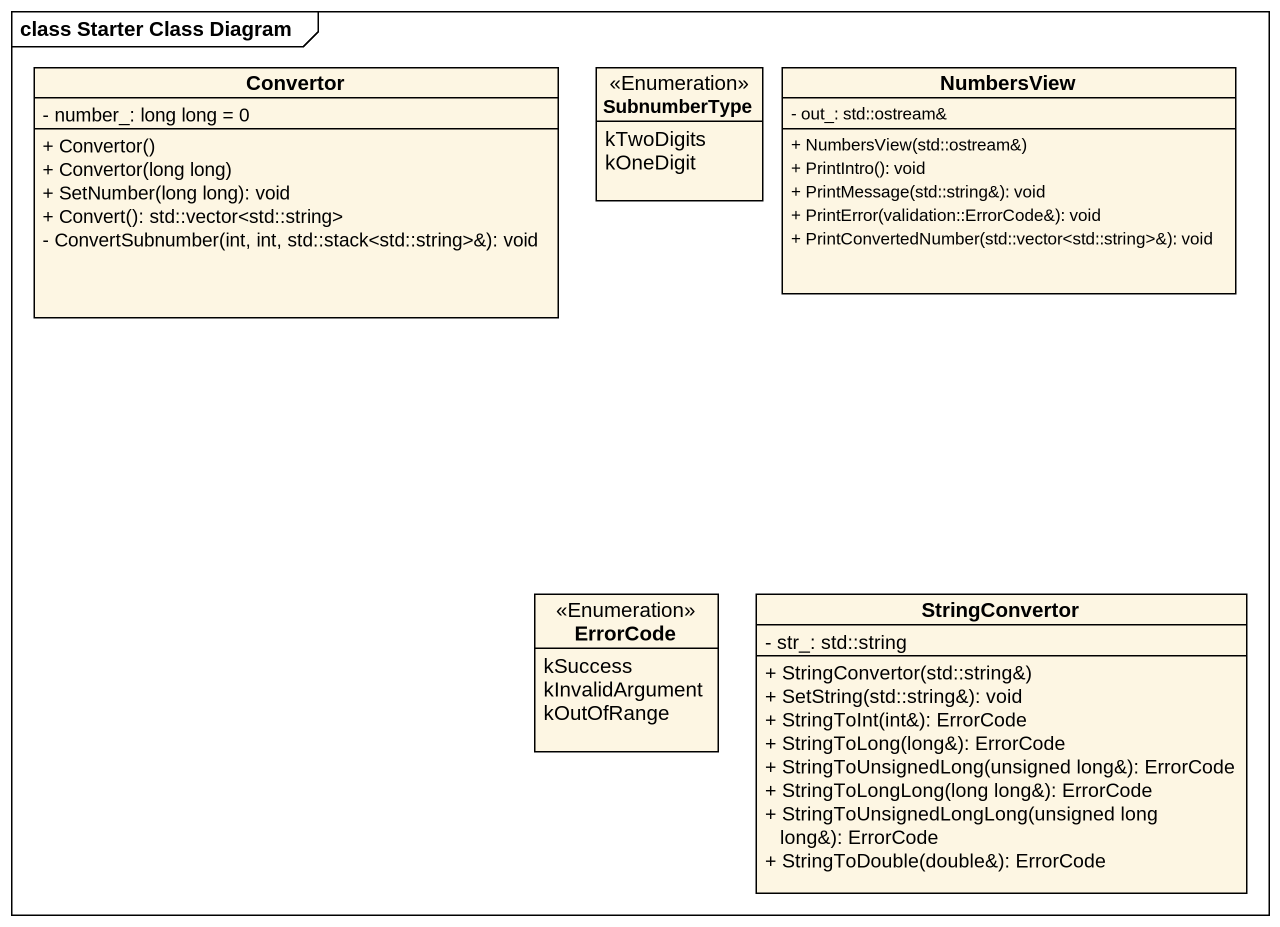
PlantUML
@startuml
mainframe class Starter Class Diagram
hide circle
hide empty members
skinparam classAttributeIconSize 0
class Convertor {
  - number_: long long = 0
  + Convertor()
  + Convertor(long long)
  + SetNumber(long long): void
  + Convert(): std::vector<std::string>
  - ConvertSubnumber(int, int, std::stack<std::string>&): void
}
enum SubnumberType <<Enumeration>> {
  kTwoDigits
  kOneDigit
}
class NumbersView {
  - out_: std::ostream&
  + NumbersView(std::ostream&)
  + PrintIntro(): void
  + PrintMessage(std::string&): void
  + PrintError(validation::ErrorCode&): void
  + PrintConvertedNumber(std::vector<std::string>&): void
}
enum ErrorCode <<Enumeration>> {
  kSuccess
  kInvalidArgument
  kOutOfRange
}
class StringConvertor {
  - str_: std::string
  + StringConvertor(std::string&)
  + SetString(std::string&): void
  + StringToInt(int&): ErrorCode
  + StringToLong(long&): ErrorCode
  + StringToUnsignedLong(unsigned long&): ErrorCode
  + StringToLongLong(long long&): ErrorCode
  + StringToUnsignedLongLong(unsigned long long&): ErrorCode
  + StringToDouble(double&): ErrorCode
}
@enduml
